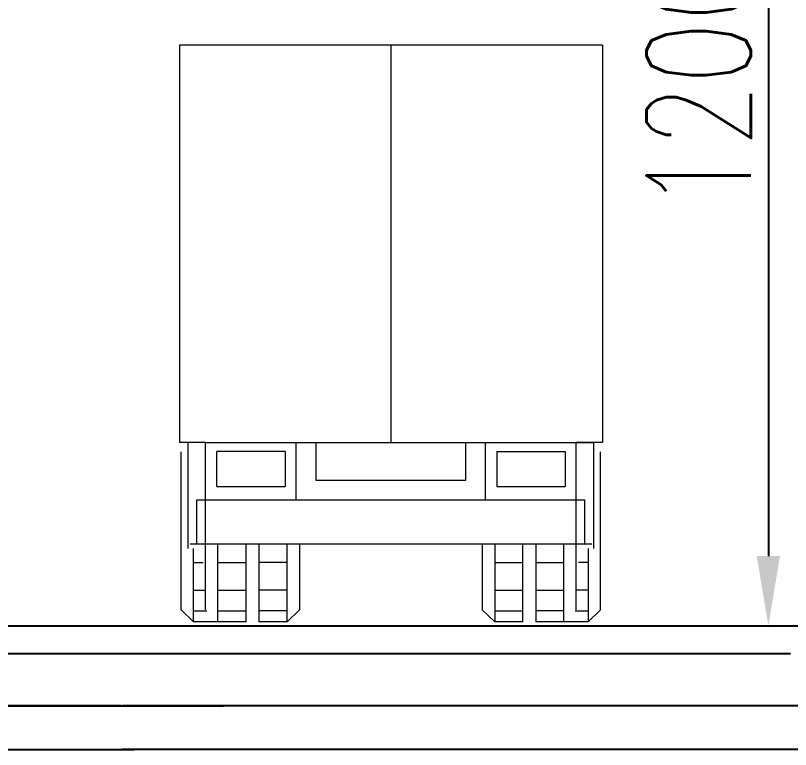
# Model space of a CAD drawing. Header units: millimetres. Extents: x 2 to 5882, y 1831 to 3462.
# Drawn here: x 1117.26 to 1139.49, y 2693.55 to 2714.61 of the extents above; entities that cross this region are included whole.
import ezdxf

# ---------------------------------------------------------------- set-up
doc = ezdxf.new("R2010")
doc.units = ezdxf.units.MM
doc.layers.add('标注', color=4, linetype='Continuous')
doc.layers.add('车人', color=7, linetype='Continuous', lineweight=9)
doc.styles.get("Standard").update_dxf_attribs({"font": 'simplex1.shx', "width": 0.7, "bigfont": 'hztxt.shx'})
doc.dimstyles.new('比例1：200', dxfattribs={"dimtxt": 3, "dimasz": 2, "dimexe": 1, "dimexo": 1, "dimgap": 0.5, "dimtad": 1, "dimlfac": 20, "dimzin": 13, "dimdsep": 46, "dimtxsty": 'Standard', "dimcen": -0.09, "dimclrd": 256, "dimclre": 256, "dimclrt": 7, "dimaunit": 1, "dimadec": 0, "dimazin": 0, "dimtfac": 0.0005, "dimtix": 1, "dimtmove": 2, "dimatfit": 3, "dimfxl": 0, "dimtolj": 1, "dimtzin": 13, "dimarcsym": 0})

# ---------------------------------------------------------------- blocks, each defined once
blk = doc.blocks.new('carb')
at = {"layer": '车人', "color": 143}
for p, q in [((-1.5173, 4.1359), (-1.5173, 1.2865)), ((1.518, 4.1359), (-1.5173, 4.1359)), ((1.518, 4.1359), (1.518, 1.2865)), ((-1.3281, 1.2865), (-1.5173, 1.2865)), ((-1.454, 0.5277), (-1.454, 1.2865)), ((-1.3295, 0.0875), (-1.3295, 1.2865)), ((-0.6795, 0.8754), (-0.6795, 1.2865)), ((-0.5373, 1.2865), (-0.5373, 1.0177)), ((0.5373, 1.0177), (0.5373, 1.2865)), ((0.6795, 0.8754), (0.6795, 1.2865)), ((1.3281, 0.0875), (1.3281, 1.2865)), ((1.518, 1.2865), (1.3288, 1.2865)), ((1.4547, 0.5277), (1.4547, 1.2865)), ((-0.7585, 1.2231), (-1.2485, 1.2231)), ((-1.2485, 0.9706), (-1.2485, 1.2231)), ((-0.7585, 1.2231), (-0.7585, 0.9706)), ((0.7592, 1.2231), (0.7592, 0.9706)), ((0.7592, 1.2231), (1.2492, 1.2231)), ((1.2492, 1.2231), (1.2492, 0.9706)), ((-1.5038, 0.0875), (-1.5038, 1.2204)), ((1.5038, 0.0875), (1.5038, 1.2204)), ((-0.5373, 1.0177), (0.5373, 1.0177)), ((-1.2485, 0.9706), (-0.7585, 0.9706)), ((0.7592, 0.9706), (1.2492, 0.9706)), ((-1.3907, 0.8754), (1.3914, 0.8754)), ((-1.3907, 0.559), (-1.3907, 0.8754)), ((-1.3309, 0.8754), (-1.3288, 0.8776)), ((1.3295, 0.8776), (1.3317, 0.8754)), ((1.3914, 0.559), (1.3914, 0.8754)), ((1.4405, 0.559), (-1.4398, 0.559)), ((-1.2406, 0), (-1.2406, 0.559)), ((-1.0387, 0), (-1.0387, 0.559)), ((-0.9469, 0.559), (-0.9469, 0)), ((-0.7449, 0), (-0.7449, 0.559)), ((-0.656, 0.559), (-0.656, 0.0875)), ((0.656, 0.559), (0.656, 0.0875)), ((0.7449, 0.559), (0.7449, 0)), ((0.9469, 0), (0.9469, 0.559)), ((1.0387, 0.559), (1.0387, 0)), ((1.2413, 0), (1.2413, 0.559)), ((-1.4149, 0), (-1.4149, 0.527)), ((1.4149, 0.527), (1.4149, 0)), ((-1.4149, 0.4267), (-1.3459, 0.4267)), ((-1.2406, 0.4267), (-1.0387, 0.4267)), ((-0.7449, 0.4267), (-0.9469, 0.4267)), ((0.7449, 0.4267), (0.9469, 0.4267)), ((1.0387, 0.4267), (1.2413, 0.4267)), ((1.4149, 0.4267), (1.3466, 0.4267)), ((-1.4149, 0.2269), (-1.3295, 0.2269)), ((-1.2406, 0.2269), (-1.0387, 0.2269)), ((-0.7449, 0.2269), (-0.9469, 0.2269)), ((0.7449, 0.2269), (0.9469, 0.2269)), ((1.0387, 0.2269), (1.2413, 0.2269)), ((1.4149, 0.2269), (1.3302, 0.2269)), ((-1.5038, 0.0875), (-1.4149, 0)), ((-1.4149, 0.0789), (-1.3203, 0.0789)), ((-1.2406, 0.0789), (-1.0387, 0.0789)), ((-0.7449, 0.0789), (-0.9469, 0.0789)), ((-0.656, 0.0875), (-0.7449, 0)), ((0.656, 0.0875), (0.7449, 0)), ((0.7449, 0.0789), (0.9469, 0.0789)), ((1.2413, 0.0789), (1.0387, 0.0789)), ((1.321, 0.0789), (1.4149, 0.0789)), ((1.5038, 0.0875), (1.4149, 0)), ((-1.0387, 0), (-1.4149, 0)), ((-0.7449, 0), (-0.9469, 0)), ((0.9469, 0), (0.7449, 0)), ((1.4149, 0), (1.0387, 0))]:
    blk.add_line(p, q, dxfattribs=at)
at = {"layer": '车人', "color": 143, "linetype": 'Continuous'}
for p, q in [((0.0004, 4.1359), (0.0004, 1.2865)), ((-1.3295, 1.2865), (1.4547, 1.2865))]:
    blk.add_line(p, q, dxfattribs=at)
blk = doc.blocks.new('*D197')
at = {"layer": 'DEFPOINTS', "color": 0}
for p in [(1134.001, 2728.15), (1134.001, 2697.098), (1138.859, 2697.098)]:
    blk.add_point(p, dxfattribs=at)
at = {"layer": '标注', "lineweight": -2}
for p, q in [((1135.001, 2728.15), (1139.859, 2728.15)), ((1138.859, 2726.15), (1138.859, 2699.098)), ((1135.001, 2697.098), (1139.859, 2697.098))]:
    blk.add_line(p, q, dxfattribs=at)
at = {"layer": '标注'}
for points in [[(1138.525, 2726.15), (1139.192, 2726.15), (1138.859, 2728.15)], [(1138.525, 2699.098), (1139.192, 2699.098), (1138.859, 2697.098)]]:
    blk.add_solid(points, dxfattribs=at)
at = {"layer": '标注', "color": 7, "insert": (1136.859, 2712.624), "char_height": 3, "attachment_point": 5, "rotation": 90}
blk.add_mtext('\\A1;1200', dxfattribs=at)

msp = doc.modelspace()

# ---------------------------------------------------------------- linework, layer by layer
for p, q in [((1081.99359, 2697.09839), (1140.74359, 2697.09839)), ((1081.99359, 2696.29839), (1139.49359, 2696.29839)), ((1079.99246, 2694.79839), (1120.66392, 2694.79839)), ((1081.99359, 2694.79839), (1123.22178, 2694.79839)), ((1120.2854, 2694.79839), (1115.33282, 2694.79839)), ((1142.7854, 2694.79839), (1120.33282, 2694.79839)), ((1079.99246, 2693.54839), (1120.66392, 2693.54839)), ((1142.7854, 2693.54839), (1120.33282, 2693.54839))]:
    msp.add_line(p, q)
at = {"linetype": 'Continuous'}
msp.add_line((1118.24359, 2697.09839), (1118.24359, 2697.09839), dxfattribs=at)

# ---------------------------------------------------------------- block references
at = {"layer": '车人', "xscale": 3.999999999999545, "yscale": 3.999999999999773, "zscale": 4}
msp.add_blockref('carb', (1128.02812, 2697.20733), dxfattribs=at)

# ---------------------------------------------------------------- dimensions: what is measured, and where the dimension line sits
at = {"layer": '标注'}
dim = msp.add_linear_dim(base=(1138.85875, 2697.09839), p1=(1134.00141, 2728.14995), p2=(1134.00141, 2697.09839), angle=90, text='1200', dimstyle='比例1：200', dxfattribs=at)
dim.commit()
dim.dimension.update_dxf_attribs({"geometry": '*D197', "text_midpoint": (1136.85875, 2712.62417)})

doc.saveas('drawing.dxf')
